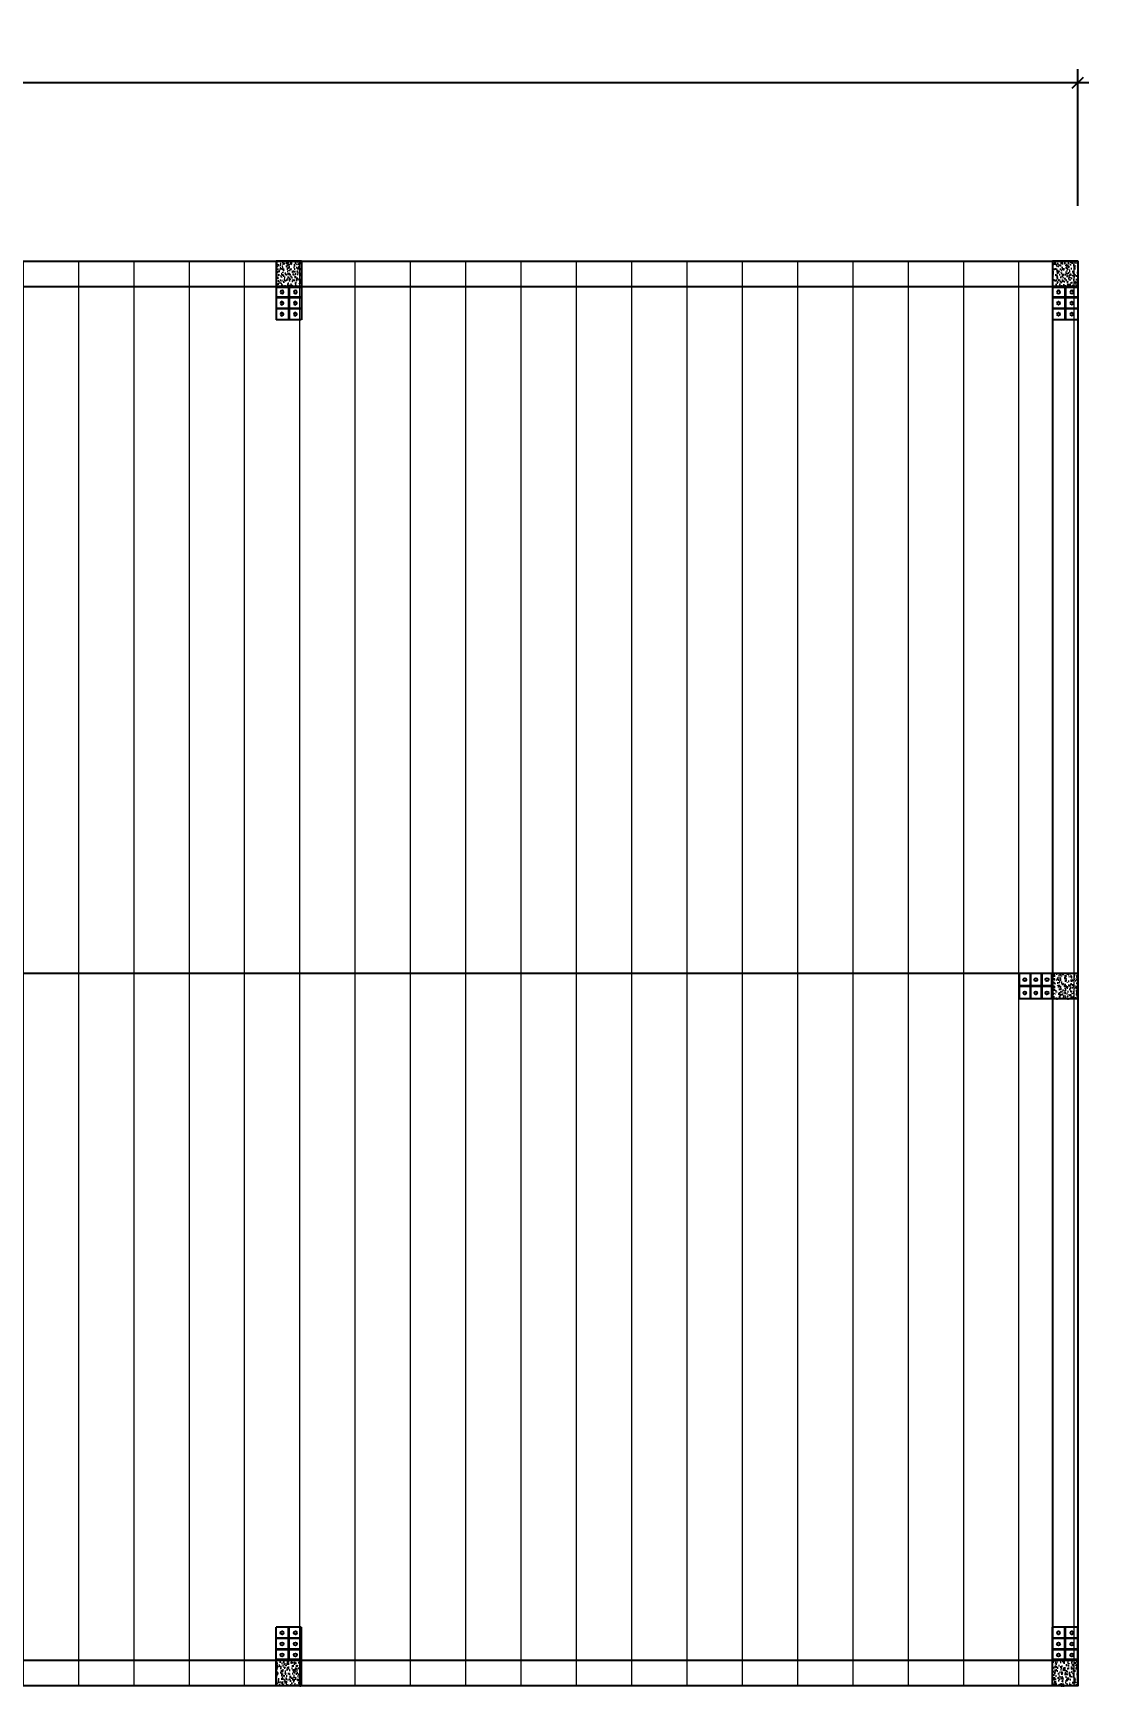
# Model space of a CAD drawing. Header units: metres. Extents: x 45752 to 165956, y -20087 to -17423.
# Drawn here: x 165860.37 to 165869.91, y -17668.3 to -17653.36 of the extents above; entities that cross this region are included whole.
import ezdxf

# ---------------------------------------------------------------- set-up
doc = ezdxf.new("R2010")
doc.units = ezdxf.units.M
doc.header["$MEASUREMENT"] = 0
doc.layers.get('0').update_dxf_attribs({"linetype": 'CONTINUOUS', "lineweight": 30})
doc.layers.get('Defpoints').update_dxf_attribs({"linetype": 'CONTINUOUS'})
doc.layers.add('COLUMN', color=11, linetype='CONTINUOUS', lineweight=30)
doc.layers.add('HATCH', color=8, linetype='CONTINUOUS', lineweight=18)
for name, color, linetype in [('concrete beam', 219, 'CONTINUOUS'), ('frame', 253, 'CONTINUOUS'), ('road', 1, 'CONTINUOUS')]:
    doc.layers.add(name, color=color, linetype=linetype)
doc.styles.add('RS', font='romans.shx')
doc.dimstyles.new('my1', dxfattribs={"dimtxt": 0.3, "dimasz": 0.1, "dimexe": 0.12, "dimexo": 0.5, "dimgap": 0.1, "dimtad": 1, "dimtoh": 1, "dimzin": 3, "dimdsep": 46, "dimtxsty": 'RS', "dimblk": 'OBLIQUE', "dimcen": 0.09, "dimdle": 0.1, "dimclrd": 8, "dimclre": 8, "dimclrt": 4, "dimadec": 0, "dimazin": 0, "dimtfac": 1, "dimtofl": 0, "dimtmove": 0, "dimatfit": 3, "dimldrblk": 'OBLIQUE', "dimfxl": 0, "dimtolj": 1, "dimtzin": 0, "dimarcsym": 0})
pattern_1 = [(320, (2625.09171, 1555.362774), (-0.0062752135, -0.0717260183), [0.0075, -0.0825]), (265, (2625.09171, 1555.362774), (0.0752192134, 0.0138751334), [0.006, -0.066]), (10.4514, (2625.091186, 1555.3568), (0.0689439542, -0.0578509382), [0.006374019, -0.0701142112]), (316.1842, (2625.11171, 1555.362774), (-0.0165519014, -0.1067241049), [0.01125, -0.12375]), (6.6356, (2625.11033, 1555.35388), (0.097411787, -0.0934662706), [0.0095610288, -0.1051713]), (261.1842, (2625.11171, 1555.36277), (0.09741186, -0.0934661945), [0.009, -0.099]), (291, (2625.10671, 1555.352774), (-0.0402618891, -0.0596907052), [0.0075, -0.0825]), (236, (2625.10671, 1555.352774), (0.0725150045, -0.0243315332), [0.006, -0.066]), (341.4514, (2625.10335, 1555.3478), (0.0322530497, -0.0840222629), [0.006374019, -0.0701142112]), (307.5, (2625.091708, 1555.362774), (0.03328938538, -0.00121598553), [0, -0.0652, 0, -0.067, 0, -0.06625]), (277.5, (2625.09171, 1555.362774), (0.0394411712, -0.02630695374), [0, -0.0382, 0, -0.0637, 0, -0.02525]), (237.5, (2625.091708, 1555.385074), (-0.00225548717, -0.05338224362), [0, -0.025, 0, -0.078, 0, -0.1035]), (227.5, (2625.09171, 1555.395074), (0.0100104982, -0.0583186169), [0, -0.0325, 0, -0.0518, 0, -0.0735])]

# ---------------------------------------------------------------- blocks, each defined once
blk = doc.blocks.new('col')
at = {"layer": 'concrete beam'}
h = blk.add_hatch(dxfattribs=at)
h.set_pattern_fill('AR-CONC', color=256, scale=0.01, angle=-90, style=0)
h.set_pattern_definition(pattern_1)
h.paths.add_polyline_path([(0.115, 0), (0.115, 0.23), (-0.115, 0.23), (-0.115, 0)])
h = blk.add_hatch(dxfattribs=at)
h.set_pattern_fill('AR-CONC', color=256, scale=0.01, angle=-90, style=0)
h.set_pattern_definition(pattern_1)
h.paths.add_polyline_path([(0.115, 0), (0.115, 0.23), (-0.115, 0.23), (-0.115, 0)])
for p, q in [((-0.115, 0), (-0.115, 0.23)), ((0.115, 0.23), (-0.115, 0.23)), ((-0.115, 0), (-0.115, 0.23)), ((0.115, 0), (0.115, 0.23)), ((0.115, 0), (0.115, 0.23)), ((0.115, 0), (-0.115, 0)), ((0.115, 0), (-0.115, 0))]:
    blk.add_line(p, q, dxfattribs=at)
at = {"layer": 'frame'}
for p, q in [((-0.115, 0.23), (-0.115, 0.53)), ((-0.115, 0.23), (-0.115, 0.53)), ((0.113, 0.53), (-0.113, 0.53)), ((0.113, 0.53), (-0.113, 0.53)), ((-0.003, 0.24), (-0.003, 0.53)), ((-0.003, 0.24), (-0.003, 0.53)), ((0.003, 0.24), (0.003, 0.53)), ((0.003, 0.24), (0.003, 0.53)), ((0.115, 0.23), (0.115, 0.53)), ((0.115, 0.23), (0.115, 0.53)), ((-0.003, 0.432), (-0.115, 0.432)), ((-0.003, 0.432), (-0.115, 0.432)), ((-0.003, 0.428), (-0.115, 0.428)), ((-0.003, 0.428), (-0.115, 0.428)), ((-0.003, 0.333), (-0.115, 0.333)), ((-0.003, 0.333), (-0.115, 0.333)), ((-0.003, 0.327), (-0.115, 0.327)), ((-0.003, 0.327), (-0.115, 0.327)), ((0.115, 0.432), (0.003, 0.432)), ((0.115, 0.432), (0.003, 0.432)), ((0.115, 0.428), (0.003, 0.428)), ((0.115, 0.428), (0.003, 0.428)), ((0.115, 0.333), (0.003, 0.333)), ((0.115, 0.333), (0.003, 0.333)), ((0.115, 0.327), (0.003, 0.327)), ((0.115, 0.327), (0.003, 0.327)), ((0.115, 0.24), (-0.115, 0.24)), ((0.115, 0.24), (-0.115, 0.24)), ((0.113, 0.23), (-0.113, 0.23)), ((0.113, 0.23), (-0.113, 0.23))]:
    blk.add_line(p, q, dxfattribs=at)
for centre in [(-0.06, 0.48), (-0.06, 0.48), (0.06, 0.48), (0.06, 0.48), (-0.06, 0.38), (-0.06, 0.38), (0.06, 0.38), (0.06, 0.38), (-0.06, 0.28), (-0.06, 0.28), (0.06, 0.28), (0.06, 0.28)]:
    blk.add_circle(centre, 0.014, dxfattribs=at)
blk = doc.blocks.new('_Oblique')
at = {"color": 0, "linetype": 'ByBlock', "lineweight": -2}
blk.add_line((-0.5, -0.5), (0.5, 0.5), dxfattribs=at)
blk = doc.blocks.new('*D107')
at = {"layer": 'Defpoints', "color": 0}
for p in [(165869.813, -17653.807), (165836.079, -17655.421), (165869.813, -17655.421)]:
    blk.add_point(p, dxfattribs=at)
at = {"layer": 'road', "color": 8, "lineweight": -2}
for p, q in [((165835.979, -17653.807), (165869.913, -17653.807)), ((165836.079, -17654.921), (165836.079, -17653.687)), ((165869.813, -17654.921), (165869.813, -17653.687))]:
    blk.add_line(p, q, dxfattribs=at)
at = {"layer": 'road', "color": 8, "lineweight": -2, "xscale": 0.1, "yscale": 0.1, "zscale": 0.1, "rotation": 180}
blk.add_blockref('_Oblique', (165836.079, -17653.807), dxfattribs=at)
at = {"layer": 'road', "color": 8, "lineweight": -2, "xscale": 0.1, "yscale": 0.1, "zscale": 0.1}
blk.add_blockref('_Oblique', (165869.813, -17653.807), dxfattribs=at)
at = {"layer": 'road', "color": 4, "insert": (165852.946, -17653.557), "char_height": 0.3, "attachment_point": 5, "style": 'RS'}
blk.add_mtext('\\A1;33.73', dxfattribs=at)

msp = doc.modelspace()

# ---------------------------------------------------------------- hatches: boundary and pattern name
at = {"layer": 'HATCH'}
h = msp.add_hatch(dxfattribs=at)
h.set_pattern_fill('LINE', color=256, scale=4, angle=90, style=0)
h.set_pattern_definition([(90, (-6.2194, 1.10774), (-0.5, 0), [])])
h.paths.add_polyline_path([(165836.07926, -17655.42119), (165869.81324, -17655.42119), (165869.81324, -17668.30119), (165836.07926, -17668.30119)])

# ---------------------------------------------------------------- linework, layer by layer
at = {"layer": 'road'}
for p, q in [((165837.13075, -17655.42119), (165869.81324, -17655.42119)), ((165869.81324, -17655.42119), (165869.81324, -17668.30119)), ((165841.63074, -17655.65119), (165869.58324, -17655.65119)), ((165869.58324, -17655.65119), (165869.58324, -17665.81636)), ((165869.81324, -17661.86119), (165836.07926, -17661.86119)), ((165869.58324, -17665.81636), (165869.58324, -17668.07119)), ((165869.58324, -17668.07119), (165842.36183, -17668.07119)), ((165869.81324, -17668.30119), (165836.07926, -17668.30119))]:
    msp.add_line(p, q, dxfattribs=at)
at = {"layer": 'road', "color": 7}
msp.add_lwpolyline([(165836.07926, -17655.42119), (165869.81324, -17655.42119), (165869.81324, -17668.30119), (165836.07926, -17668.30119)], close=True, dxfattribs=at)

# ---------------------------------------------------------------- block references
at = {"layer": 'COLUMN', "xscale": -1, "rotation": 180}
for p in [(165862.67926, -17655.42119), (165869.69824, -17655.42119)]:
    msp.add_blockref('col', p, dxfattribs=at)
at = {"layer": 'COLUMN', "rotation": 90}
msp.add_blockref('col', (165869.81324, -17661.97619), dxfattribs=at)
at = {"layer": 'COLUMN'}
for p in [(165862.67926, -17668.30119), (165869.69824, -17668.30119)]:
    msp.add_blockref('col', p, dxfattribs=at)

# ---------------------------------------------------------------- dimensions: what is measured, and where the dimension line sits
at = {"layer": 'road', "color": 7}
dim = msp.add_linear_dim(base=(165869.81324, -17653.80657), p1=(165836.07926, -17655.42119), p2=(165869.81324, -17655.42119), dimstyle='my1', override={"dimpost": '\\X'}, dxfattribs=at)
dim.commit()
dim.dimension.update_dxf_attribs({"geometry": '*D107', "text_midpoint": (165852.94625, -17653.55657)})

doc.saveas('drawing.dxf')
